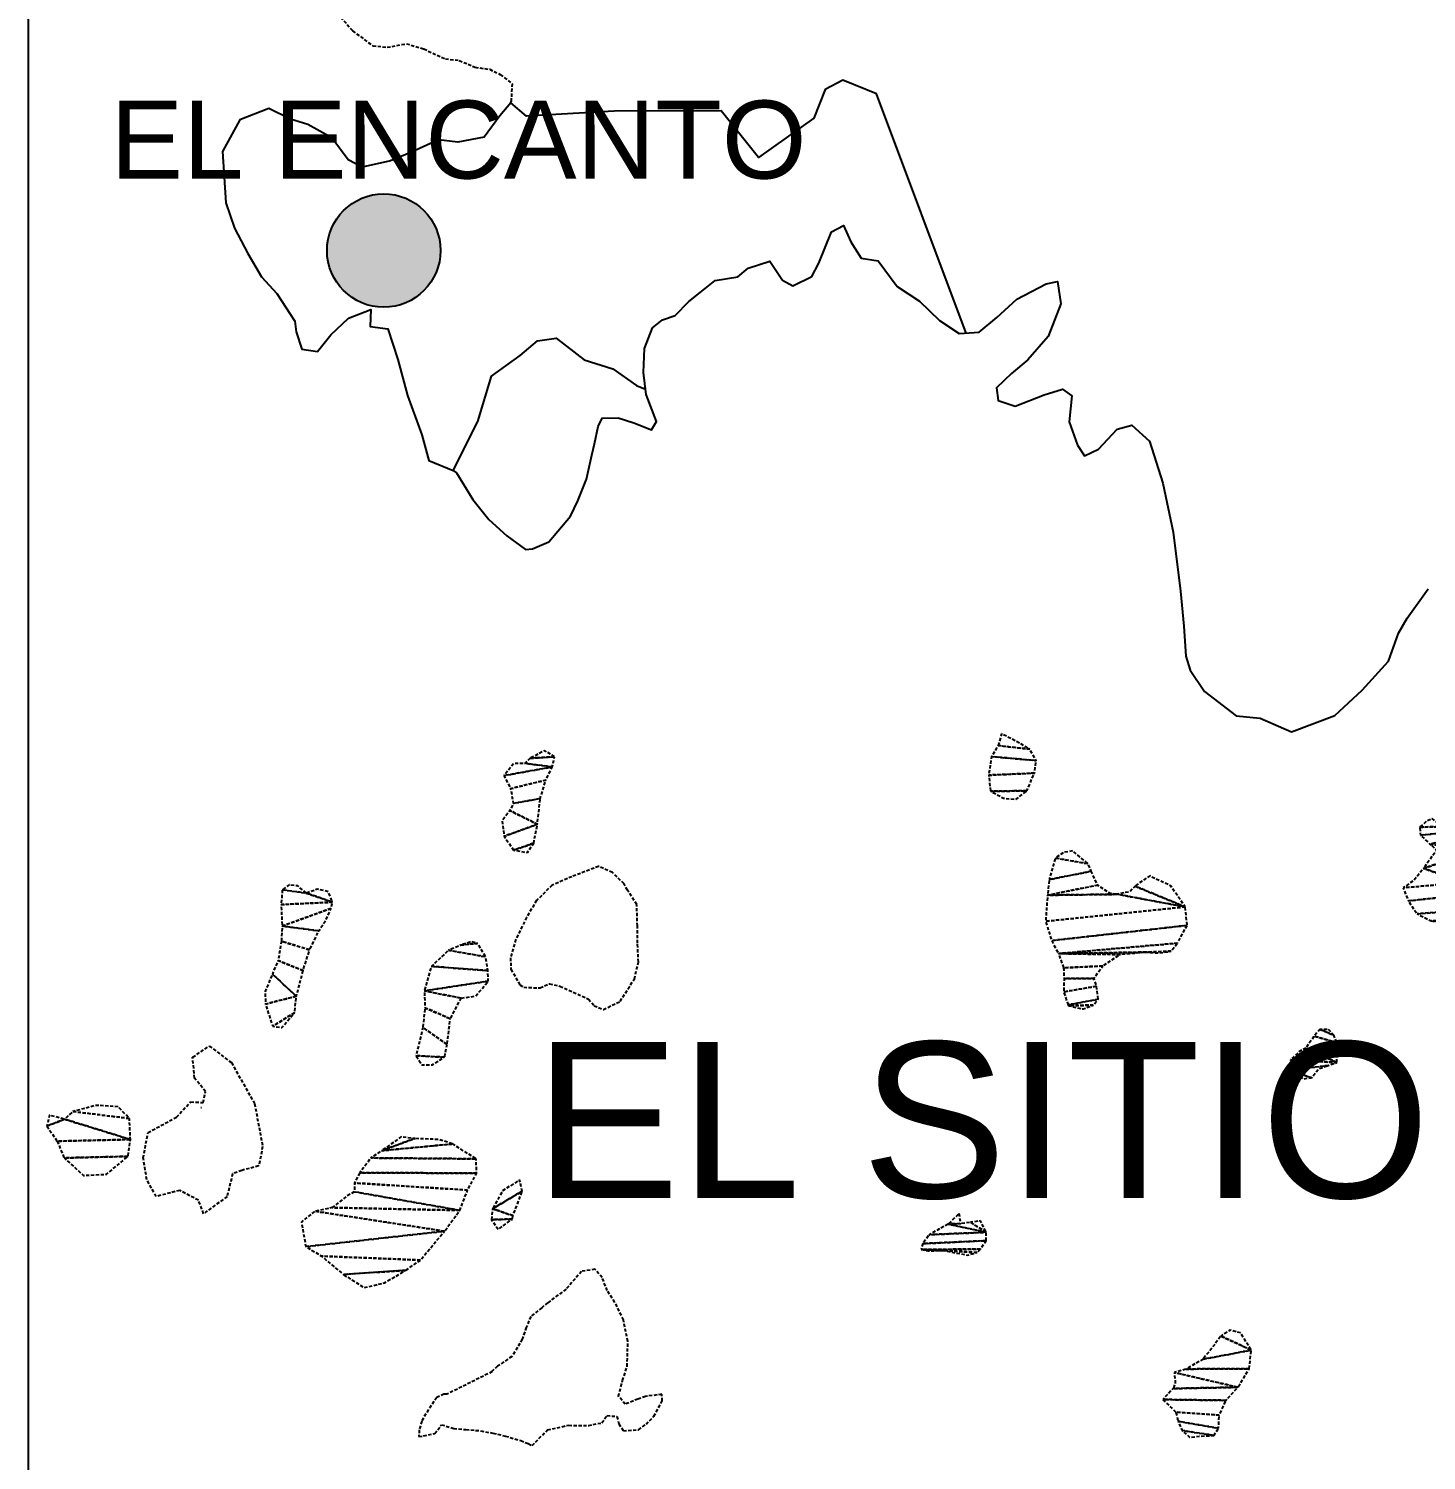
# Model space of a CAD drawing. Header units: metres. Extents: x 619047 to 657292, y 1301217 to 1319844.
# Drawn here: x 619584.6 to 619692.1, y 1315055.6 to 1315165.7 of the extents above; entities that cross this region are included whole.
import ezdxf

# ---------------------------------------------------------------- set-up
doc = ezdxf.new("R2010")
doc.units = ezdxf.units.M
doc.linetypes.add('HIDDEN', pattern=[0.375, 0.25, -0.125])
for name, color, linetype in [('2', 1, 'Continuous'), ('3', 7, 'Continuous'), ('CIRCULO PI', 2, 'Continuous'), ('TEXTO 2', 7, 'Continuous')]:
    doc.layers.add(name, color=color, linetype=linetype)
doc.styles.add('PI', font='arial.ttf', dxfattribs={"height": 0.4})

msp = doc.modelspace()

# ---------------------------------------------------------------- hatches: boundary and pattern name
at = {"layer": 'CIRCULO PI'}
h = msp.add_hatch(color=256, dxfattribs=at)
h.set_gradient(color1=(255, 0, 0), color2=(235, 0, 0), one_color=1, tint=0.46, name='SPHERICAL')
h.paths.add_polyline_path([(619616.24984, 1315148.66994, 1), (619607.52077, 1315148.66994, 1)])

# ---------------------------------------------------------------- linework, layer by layer
msp.add_line((619584.56393, 1315014.74193), (619584.56393, 1315318.81251))
at = {"layer": '2', "color": 1, "linetype": 'Continuous'}
for points in [[(619656.69325, 1315142.31787), (619649.8006, 1315160.71786), (619647.19834, 1315161.79179), (619645.84636, 1315161.06445), (619644.96382, 1315158.85173), (619640.72262, 1315155.82552), (619637.83378, 1315159.42361), (619629.60928, 1315159.40054), (619622.87833, 1315159.00476), (619621.67353, 1315160.03932)], [(619621.67353, 1315160.03932), (619620.82017, 1315159.03407), (619619.60887, 1315157.40138), (619617.57416, 1315157.02191), (619616.08329, 1315157.19916), (619614.02296, 1315156.23659), (619612.41219, 1315155.57067), (619610.21679, 1315155.09219), (619609.14222, 1315155.6628), (619607.8932, 1315157.33219), (619606.03637, 1315158.37936), (619604.70478, 1315158.78508), (619603.0447, 1315159.60799), (619600.82139, 1315158.74074), (619599.48993, 1315156.29712), (619599.72924, 1315152.34963), (619600.39911, 1315150.38232), (619601.42449, 1315148.45133), (619602.48071, 1315146.65018), (619603.66054, 1315145.36855), (619605.04424, 1315143.24744), (619605.1509, 1315142.40682), (619605.58682, 1315141.08428), (619606.78639, 1315140.90372), (619607.80757, 1315142.17809), (619609.18465, 1315143.45667), (619610.89239, 1315144.12374), (619610.84244, 1315142.82808), (619612.20385, 1315142.64931), (619612.97528, 1315140.2945), (619613.71905, 1315137.51855), (619614.82179, 1315134.48751), (619615.36207, 1315132.51867), (619617.23444, 1315131.74902)], [(619617.23444, 1315131.74902), (619617.47668, 1315131.57152), (619618.73015, 1315129.51361), (619619.97764, 1315127.97369), (619621.35128, 1315126.72671), (619622.78735, 1315125.67469), (619623.33719, 1315125.7133), (619624.59334, 1315126.24568), (619626.25356, 1315128.23975), (619626.82276, 1315129.41193), (619627.48346, 1315131.07074), (619627.88306, 1315132.92082), (619628.09968, 1315133.7975), (619628.37569, 1315135.1282), (619628.69195, 1315135.77946), (619629.92173, 1315135.79348), (619631.12347, 1315135.41872), (619632.48895, 1315134.8838), (619632.87033, 1315135.50333), (619632.0696, 1315137.59883), (619631.85616, 1315139.28007), (619631.93211, 1315141.12645), (619632.5612, 1315142.72015), (619633.33085, 1315143.34415), (619634.298, 1315143.67902), (619635.35384, 1315144.75958), (619636.21982, 1315145.44946), (619637.37441, 1315146.36921), (619639.11898, 1315146.64814), (619639.92061, 1315147.30489), (619641.59752, 1315147.84211), (619642.55269, 1315146.3961), (619643.36693, 1315145.95202), (619644.81499, 1315146.68102), (619645.35374, 1315147.69086), (619646.32956, 1315150.09804), (619647.26243, 1315150.59436), (619647.82705, 1315149.33808), (619648.6181, 1315148.08435), (619649.91528, 1315147.87257), (619651.39405, 1315145.91431), (619653.0902, 1315144.76812), (619654.62821, 1315143.29637), (619656.161, 1315142.27774), (619657.68092, 1315142.39229), (619659.05991, 1315143.50891), (619660.59742, 1315144.91874), (619662.84939, 1315146.11003), (619663.72123, 1315146.28193), (619663.96741, 1315144.5687), (619662.99274, 1315142.06443), (619661.42733, 1315140.2657), (619660.17704, 1315139.21534), (619659.02461, 1315138.10127), (619659.16516, 1315137.13157), (619660.46477, 1315136.6931), (619662.6882, 1315137.56035), (619664.10733, 1315137.99754), (619664.82511, 1315137.48772), (619664.62161, 1315135.47798), (619665.25682, 1315133.70435), (619665.78423, 1315132.86858), (619666.87856, 1315133.39917), (619668.31743, 1315134.93731), (619669.4468, 1315135.24173), (619670.78807, 1315133.99425), (619671.82824, 1315130.76836), (619672.61585, 1315126.98908), (619673.18544, 1315122.4627), (619673.44271, 1315119.77825), (619673.5988, 1315117.4488), (619673.93457, 1315116.38404), (619675.02137, 1315114.74523), (619677.47034, 1315112.86292), (619679.31724, 1315112.68975), (619681.72416, 1315111.64881), (619685.0437, 1315112.8847), (619687.15742, 1315114.85163), (619689.17111, 1315117.07634), (619689.95566, 1315119.22229), (619690.62196, 1315120.39549), (619692.24688, 1315122.64823)], [(619617.23444, 1315131.74902), (619619.11982, 1315135.50588), (619620.18241, 1315139.01656), (619622.36711, 1315140.59509), (619623.71488, 1315141.71121), (619625.13744, 1315141.92082), (619627.2927, 1315140.25895), (619629.50212, 1315139.56971), (619631.32939, 1315138.29317), (619632.01723, 1315138.01092)]]:
    msp.add_lwpolyline(points, dxfattribs=at)
at = {"layer": '3', "color": 30, "linetype": 'HIDDEN'}
msp.add_line((619597.80168, 1315082.72725), (619597.87189, 1315082.72356), dxfattribs=at)
for points in [[(619608.33384, 1315166.92114), (619609.48206, 1315165.57439), (619611.04874, 1315164.42668), (619612.15058, 1315164.30983), (619613.63623, 1315164.58583), (619614.96782, 1315164.18011), (619616.62714, 1315163.42194), (619617.69661, 1315163.30471), (619618.90027, 1315162.76799), (619620.03473, 1315162.61916), (619620.84859, 1315162.20745), (619621.76286, 1315161.5056), (619621.67353, 1315160.03932), (619621.68972, 1315160.1605)], [(619628.41519, 1315101.2818), (619626.35218, 1315100.49228), (619624.83443, 1315099.8349), (619623.6439, 1315098.66144), (619622.87515, 1315097.3612), (619622.04409, 1315095.67181), (619621.63225, 1315094.24414), (619621.67022, 1315093.36988), (619622.35793, 1315092.17591), (619622.6505, 1315091.98338), (619623.91379, 1315091.92654), (619624.62405, 1315092.25492), (619625.43485, 1315092.06569), (619627.64299, 1315091.0756), (619628.06732, 1315090.56004), (619628.78153, 1315090.27308), (619630.07273, 1315090.89657), (619631.16272, 1315092.61999), (619631.47822, 1315093.91743), (619631.40406, 1315095.3744), (619631.39552, 1315096.70229), (619631.35258, 1315098.35371), (619630.63314, 1315099.45033), (619630.37052, 1315099.94856), (619629.47472, 1315100.81046), (619628.41519, 1315101.2818)], [(619593.74805, 1315080.80021), (619595.93695, 1315081.9901), (619597.02503, 1315083.16814), (619597.99715, 1315083.11373), (619598.18217, 1315083.95818), (619597.32907, 1315084.98585), (619597.18176, 1315086.6044), (619598.46773, 1315087.46057), (619600.16541, 1315086.18263), (619601.94859, 1315083.02632), (619602.56749, 1315079.72793), (619602.25989, 1315078.23414), (619600.96844, 1315077.89633), (619600.25894, 1315077.62963), (619599.8248, 1315075.87525), (619598.02582, 1315074.55997), (619597.62596, 1315075.59262), (619596.19282, 1315076.35488), (619594.38467, 1315075.882), (619593.65822, 1315077.17027), (619593.38081, 1315078.85214), (619593.74805, 1315080.80021)], [(619620.23083, 1315062.40558), (619616.7278, 1315060.66114), (619616.51819, 1315060.67197), (619615.95587, 1315060.42833), (619615.31428, 1315059.48501), (619614.80191, 1315058.60731), (619614.61192, 1315057.92597), (619614.58287, 1315057.4076), (619615.81188, 1315057.64207), (619616.32552, 1315058.32544), (619617.26643, 1315058.03989), (619618.20606, 1315057.94865), (619619.34001, 1315057.85856), (619620.28027, 1315057.6701), (619621.25303, 1315057.44953), (619622.42101, 1315057.10064), (619623.00538, 1315056.87765), (619623.29782, 1315056.71747), (619624.48822, 1315057.92329), (619626.10485, 1315058.28977), (619626.49362, 1315058.25982), (619627.6593, 1315058.26721), (619627.98271, 1315058.33398), (619628.66175, 1315058.46778), (619629.04683, 1315059.0208), (619629.82438, 1315058.96091), (619629.95766, 1315058.37883), (619630.31713, 1315057.86289), (619631.48242, 1315057.93489), (619632.06246, 1315058.35959), (619632.67372, 1315058.97888), (619633.3139, 1315060.14876), (619633.27822, 1315060.66674), (619632.01646, 1315060.49689), (619631.43477, 1315060.299), (619630.46596, 1315059.90423), (619629.9439, 1315060.51626), (619630.26004, 1315061.71659), (619630.60918, 1315062.81996), (619630.66168, 1315064.73121), (619630.32719, 1315066.38084), (619629.67096, 1315067.73702), (619629.08226, 1315068.64008), (619628.68724, 1315069.64164), (619628.13269, 1315070.2859), (619627.09749, 1315070.11744), (619625.90824, 1315068.74967), (619624.49013, 1315067.7044), (619624.0393, 1315067.31283), (619623.20161, 1315066.6599), (619622.85081, 1315065.81559), (619622.53289, 1315064.9068), (619622.18081, 1315064.2568), (619621.73189, 1315063.57381), (619620.63579, 1315062.822), (619620.19554, 1315062.40558)]]:
    msp.add_lwpolyline(points, dxfattribs=at)
at = {"layer": 'CIRCULO PI'}
msp.add_circle((619611.88531, 1315148.66994), 4.36454, dxfattribs=at)

# ---------------------------------------------------------------- texts
at = {"layer": 'TEXTO 2', "style": 'PI'}
msp.add_text('EL ENCANTO', height=6, dxfattribs=at).set_placement((619590.85462, 1315154.2094))
at = {"layer": 'TEXTO 2', "color": 5, "style": 'PI'}
msp.add_text('EL SITIO', height=12, dxfattribs=at).set_placement((619623.46386, 1315075.77811))

# ---------------------------------------------------------------- meshes
at = {"layer": '3', "color": 30, "linetype": 'HIDDEN'}
mesh = msp.add_polyface(dxfattribs=at)
corners = [(619661.58445, 1315110.30053), (619659.1542, 1315110.57679), (619662.0758, 1315109.4292), (619658.64145, 1315109.73146), (619661.95258, 1315108.45683), (619658.42393, 1315108.30507), (619661.34603, 1315107.09275), (619658.56143, 1315107.07516), (619660.54441, 1315110.90937), (619660.50835, 1315106.4397), (619659.56872, 1315106.53093), (619659.4074, 1315111.4852)]
mesh.append_faces([[corners[k] for k in face] for face in [(1, 0, 8, 11), (6, 7, 10, 9)]], dxfattribs={"vtx0": -1, "color": 30})
mesh.append_faces([[corners[k] for k in face] for face in [(0, 1, 3, 2), (2, 3, 5, 4), (4, 5, 7, 6)]], dxfattribs={"vtx0": -1, "vtx2": -1, "color": 30})
mesh = msp.add_polyface(dxfattribs=at)
corners = [(619625.03015, 1315109.71438), (619623.15268, 1315109.60543), (619624.8408, 1315108.93582), (619622.73434, 1315109.21411), (619621.12128, 1315108.26467), (619624.36156, 1315107.92891), (619621.64588, 1315107.26401), (619623.91735, 1315106.50099), (619621.84734, 1315106.13171), (619623.70341, 1315104.524), (619621.59186, 1315105.57958), (619621.15122, 1315103.60106), (619623.42142, 1315103.06486), (619621.87041, 1315102.53681), (619624.24993, 1315110.19528), (619622.94026, 1315102.34924), (619620.98162, 1315104.79834), (619621.89245, 1315109.20876)]
mesh.append_faces([[corners[k] for k in face] for face in [(1, 0, 14), (12, 13, 15)]], dxfattribs={"vtx0": -1, "color": 30})
mesh.append_faces([[corners[k] for k in face] for face in [(0, 1, 3, 2), (2, 4, 6, 5), (5, 6, 8, 7), (7, 8, 10, 9), (9, 11, 13, 12)]], dxfattribs={"vtx0": -1, "vtx2": -1, "color": 30})
mesh.append_faces([[corners[k] for k in face] for face in [(2, 3, 17, 4), (9, 10, 16, 11)]], dxfattribs={"vtx0": -1, "vtx3": -1, "color": 30})
mesh = msp.add_polyface(dxfattribs=at)
corners = [(619693.38848, 1315104.347), (619691.57535, 1315104.3033), (619693.74756, 1315103.89592), (619691.64416, 1315103.68834), (619694.55875, 1315103.64183), (619692.39342, 1315102.9805), (619695.9585, 1315102.48469), (619691.88716, 1315101.13119), (619694.9056, 1315100.04897), (619690.31015, 1315099.63153), (619694.32938, 1315099.00906), (619690.70517, 1315098.62997), (619694.4986, 1315097.87651), (619691.39161, 1315097.6302), (619693.98521, 1315097.1284), (619692.46363, 1315097.08635), (619695.46588, 1315103.55034), (619695.54437, 1315101.41331), (619693.33866, 1315096.96236), (619691.14823, 1315100.21972), (619692.88197, 1315102.53018), (619692.1229, 1315104.76011), (619692.54263, 1315104.95711)]
mesh.append_faces([[corners[k] for k in face] for face in [(1, 0, 22, 21), (14, 15, 18)]], dxfattribs={"vtx0": -1, "color": 30})
mesh.append_faces([[corners[k] for k in face] for face in [(4, 5, 6, 16), (6, 7, 8, 17)]], dxfattribs={"vtx0": -1, "vtx1": -1, "color": 30})
mesh.append_faces([[corners[k] for k in face] for face in [(0, 1, 3, 2), (2, 3, 5, 4), (8, 9, 11, 10), (10, 11, 13, 12), (12, 13, 15, 14)]], dxfattribs={"vtx0": -1, "vtx2": -1, "color": 30})
mesh.append_faces([[corners[k] for k in face] for face in [(6, 5, 20, 7), (8, 7, 19, 9)]], dxfattribs={"vtx0": -1, "vtx3": -1, "color": 30})
mesh = msp.add_polyface(dxfattribs=at)
corners = [(619673.54618, 1315098.16576), (619669.68266, 1315099.76086), (619668.32661, 1315099.13687), (619662.80275, 1315097.06176), (619673.68481, 1315096.74154), (619663.26569, 1315095.57484), (619672.94881, 1315095.37669), (619663.79017, 1315094.57417), (619670.52468, 1315094.68121), (619668.51826, 1315094.50677), (619667.19623, 1315093.62397), (619664.18582, 1315093.47539), (619666.52253, 1315092.64802), (619664.22341, 1315092.66599), (619666.72055, 1315092.06633), (619664.19767, 1315091.62939), (619666.85651, 1315091.06324), (619664.52783, 1315090.62745), (619666.47092, 1315090.60732), (619664.5607, 1315090.56297), (619666.07718, 1315101.48708), (619663.5487, 1315101.92453), (619666.30769, 1315100.90552), (619663.07366, 1315100.2698), (619666.80019, 1315099.83987), (619662.95184, 1315099.07073), (619672.46714, 1315094.7583), (619664.16123, 1315102.34949), (619664.87277, 1315102.48355), (619667.77575, 1315099.19828), (619669.29682, 1315099.3373), (619670.81088, 1315100.54516), (619672.43491, 1315099.77807), (619671.59365, 1315094.62323), (619669.58607, 1315094.61062), (619665.69567, 1315090.31093)]
mesh.append_faces([[corners[k] for k in face] for face in [(1, 0, 32, 31), (18, 19, 35), (21, 20, 28, 27), (26, 8, 33)]], dxfattribs={"vtx0": -1, "color": 30})
mesh.append_faces([[corners[k] for k in face] for face in [(8, 7, 9, 34), (24, 25, 2, 29)]], dxfattribs={"vtx0": -1, "vtx1": -1, "color": 30})
mesh.append_faces([[corners[k] for k in face] for face in [(6, 7, 8, 26)]], dxfattribs={"vtx0": -1, "vtx1": -1, "vtx2": -1, "color": 30})
mesh.append_faces([[corners[k] for k in face] for face in [(0, 2, 25, 3)]], dxfattribs={"vtx0": -1, "vtx1": -1, "vtx3": -1, "color": 30})
mesh.append_faces([[corners[k] for k in face] for face in [(0, 3, 5, 4), (4, 5, 7, 6), (9, 7, 11, 10), (10, 11, 13, 12), (12, 13, 15, 14), (14, 15, 17, 16), (16, 17, 19, 18), (20, 21, 23, 22), (22, 23, 25, 24)]], dxfattribs={"vtx0": -1, "vtx2": -1, "color": 30})
mesh.append_faces([[corners[k] for k in face] for face in [(0, 1, 30, 2)]], dxfattribs={"vtx0": -1, "vtx3": -1, "color": 30})
mesh = msp.add_polyface(dxfattribs=at)
corners = [(619605.9278, 1315099.23014), (619604.08053, 1315099.47773), (619607.93997, 1315098.53032), (619603.9907, 1315098.34352), (619607.81356, 1315098.04369), (619604.066, 1315096.69222), (619606.88553, 1315096.32129), (619606.18253, 1315094.85948), (619604.00879, 1315095.52591), (619605.67461, 1315093.26935), (619603.75929, 1315094.03453), (619605.16925, 1315091.29044), (619603.31267, 1315092.99538), (619602.77698, 1315090.69244), (619605.01544, 1315090.02639), (619603.33841, 1315088.97947), (619606.76792, 1315099.52691), (619607.61096, 1315099.33794), (619607.46276, 1315097.1995), (619604.05135, 1315088.88683), (619602.77073, 1315091.66405), (619604.59609, 1315099.86956), (619605.27667, 1315099.77666)]
mesh.append_faces([[corners[k] for k in face] for face in [(1, 0, 22, 21), (14, 15, 19), (0, 2, 17, 16)]], dxfattribs={"vtx0": -1, "color": 30})
mesh.append_faces([[corners[k] for k in face] for face in [(4, 5, 6, 18)]], dxfattribs={"vtx0": -1, "vtx1": -1, "color": 30})
mesh.append_faces([[corners[k] for k in face] for face in [(2, 3, 5, 4), (6, 5, 8, 7), (7, 8, 10, 9), (9, 10, 12, 11), (11, 13, 15, 14)]], dxfattribs={"vtx0": -1, "vtx2": -1, "color": 30})
mesh.append_faces([[corners[k] for k in face] for face in [(0, 1, 3, 2)]], dxfattribs={"vtx0": -1, "vtx2": -1, "vtx3": -1, "color": 30})
mesh.append_faces([[corners[k] for k in face] for face in [(11, 12, 20, 13)]], dxfattribs={"vtx0": -1, "vtx3": -1, "color": 30})
mesh = msp.add_polyface(dxfattribs=at)
corners = [(619619.0993, 1315095.36178), (619617.80505, 1315095.22404), (619619.72126, 1315094.32926), (619616.86848, 1315094.82953), (619619.88997, 1315093.26157), (619615.54887, 1315093.59058), (619619.92756, 1315092.45217), (619615.01037, 1315091.70865), (619617.83117, 1315091.14339), (619616.99947, 1315089.55122), (619615.05115, 1315090.41338), (619616.75316, 1315087.57398), (619614.89901, 1315088.89027), (619616.56508, 1315086.60122), (619614.36242, 1315086.71692), (619618.6128, 1315095.48832), (619614.82038, 1315086.00729), (619615.59742, 1315086.01213), (619618.96347, 1315091.31249)]
mesh.append_faces([[corners[k] for k in face] for face in [(1, 0, 15), (13, 14, 16, 17)]], dxfattribs={"vtx0": -1, "color": 30})
mesh.append_faces([[corners[k] for k in face] for face in [(6, 7, 8, 18)]], dxfattribs={"vtx0": -1, "vtx1": -1, "color": 30})
mesh.append_faces([[corners[k] for k in face] for face in [(0, 1, 3, 2), (2, 3, 5, 4), (4, 5, 7, 6), (8, 7, 10, 9), (9, 10, 12, 11), (11, 12, 14, 13)]], dxfattribs={"vtx0": -1, "vtx2": -1, "color": 30})
mesh = msp.add_polyface(dxfattribs=at)
corners = [(619684.97527, 1315088.29469), (619683.90376, 1315088.74131), (619685.23802, 1315087.71338), (619683.45382, 1315088.22027), (619685.21546, 1315086.19104), (619682.81198, 1315087.30944), (619681.65216, 1315086.3953), (619684.53693, 1315085.96002), (619681.62477, 1315085.61788), (619683.24777, 1315085.01261), (619684.55146, 1315088.74539), (619683.82603, 1315085.72887), (619682.66532, 1315084.94419), (619682.17792, 1315085.20031), (619682.29578, 1315087.01471)]
mesh.append_faces([[corners[k] for k in face] for face in [(1, 0, 10), (9, 8, 13, 12)]], dxfattribs={"vtx0": -1, "color": 30})
mesh.append_faces([[corners[k] for k in face] for face in [(7, 8, 9, 11)]], dxfattribs={"vtx0": -1, "vtx1": -1, "color": 30})
mesh.append_faces([[corners[k] for k in face] for face in [(0, 1, 3, 2), (2, 3, 5, 4), (4, 6, 8, 7)]], dxfattribs={"vtx0": -1, "vtx2": -1, "color": 30})
mesh.append_faces([[corners[k] for k in face] for face in [(4, 5, 14, 6)]], dxfattribs={"vtx0": -1, "vtx3": -1, "color": 30})
mesh = msp.add_polyface(dxfattribs=at)
corners = [(619592.31147, 1315081.88651), (619587.96654, 1315082.42335), (619592.39391, 1315080.26732), (619587.32534, 1315081.83324), (619586.76098, 1315080.14232), (619592.21386, 1315078.96938), (619587.29323, 1315078.85202), (619585.9712, 1315081.30035), (619586.15622, 1315082.1448), (619588.79735, 1315077.50718), (619590.54511, 1315077.59064), (619591.45976, 1315082.78472), (619589.7747, 1315082.89622)]
mesh.append_faces([[corners[k] for k in face] for face in [(1, 0, 11, 12), (5, 6, 9, 10), (7, 3, 8)]], dxfattribs={"vtx0": -1, "color": 30})
mesh.append_faces([[corners[k] for k in face] for face in [(2, 3, 7, 4)]], dxfattribs={"vtx0": -1, "vtx1": -1, "vtx3": -1, "color": 30})
mesh.append_faces([[corners[k] for k in face] for face in [(0, 1, 3, 2), (2, 4, 6, 5)]], dxfattribs={"vtx0": -1, "vtx2": -1, "color": 30})
mesh = msp.add_polyface(dxfattribs=at)
corners = [(619614.27539, 1315080.34492), (619611.72919, 1315079.40924), (619617.19316, 1315079.92493), (619618.9864, 1315078.77989), (619610.89405, 1315078.84921), (619619.03126, 1315077.67946), (619610.0333, 1315077.70609), (619618.33412, 1315076.37641), (619609.62146, 1315076.92434), (619617.73701, 1315074.81546), (619609.62923, 1315076.24453), (619607.92773, 1315075.02699), (619616.55782, 1315073.21539), (619606.57155, 1315074.75251), (619605.8906, 1315072.02499), (619614.70596, 1315070.99247), (619607.09654, 1315071.29408), (619613.5822, 1315070.20256), (619608.76326, 1315069.88846), (619613.20604, 1315080.46215), (619616.12114, 1315080.26885), (619611.9425, 1315069.24484), (619610.39314, 1315068.87098), (619605.54515, 1315073.93126), (619609.05047, 1315075.91412)]
mesh.append_faces([[corners[k] for k in face] for face in [(1, 0, 19), (17, 18, 22, 21)]], dxfattribs={"vtx0": -1, "color": 30})
mesh.append_faces([[corners[k] for k in face] for face in [(0, 1, 2, 20)]], dxfattribs={"vtx0": -1, "vtx1": -1, "color": 30})
mesh.append_faces([[corners[k] for k in face] for face in [(2, 1, 4, 3), (3, 4, 6, 5), (5, 6, 8, 7), (7, 8, 10, 9), (9, 11, 13, 12), (12, 14, 16, 15), (15, 16, 18, 17)]], dxfattribs={"vtx0": -1, "vtx2": -1, "color": 30})
mesh.append_faces([[corners[k] for k in face] for face in [(9, 10, 24, 11), (12, 13, 23, 14)]], dxfattribs={"vtx0": -1, "vtx3": -1, "color": 30})
mesh = msp.add_polyface(dxfattribs=at)
corners = [(619622.5427, 1315076.29499), (619620.26014, 1315074.94136), (619621.81982, 1315074.40885), (619621.79038, 1315074.14941), (619620.17273, 1315074.09857), (619622.26032, 1315075.51464), (619620.69899, 1315073.35989), (619621.02125, 1315076.31002), (619622.33844, 1315077.16683)]
mesh.append_faces([[corners[k] for k in face] for face in [(1, 0, 8, 7), (3, 4, 6)]], dxfattribs={"vtx0": -1, "color": 30})
mesh.append_faces([[corners[k] for k in face] for face in [(0, 1, 2, 5)]], dxfattribs={"vtx0": -1, "vtx1": -1, "color": 30})
mesh.append_faces([[corners[k] for k in face] for face in [(2, 1, 4, 3)]], dxfattribs={"vtx0": -1, "vtx2": -1, "color": 30})
mesh = msp.add_polyface(dxfattribs=at)
corners = [(619658.22872, 1315073.13103), (619657.0257, 1315073.90068), (619655.31044, 1315073.76039), (619653.82607, 1315072.94143), (619658.23292, 1315072.48334), (619653.34479, 1315072.25818), (619657.78375, 1315071.83271), (619653.21813, 1315071.80404), (619657.52636, 1315071.572), (619655.06438, 1315071.71841), (619656.28154, 1315073.79887), (619657.8021, 1315074.00275), (619656.8152, 1315071.37321), (619655.48603, 1315071.62398), (619653.73688, 1315071.71012), (619654.37464, 1315073.23629), (619656.14711, 1315074.57539)]
mesh.append_faces([[corners[k] for k in face] for face in [(1, 0, 11), (8, 9, 13, 12), (9, 7, 14), (2, 10, 16)]], dxfattribs={"vtx0": -1, "color": 30})
mesh.append_faces([[corners[k] for k in face] for face in [(6, 7, 9, 8)]], dxfattribs={"vtx0": -1, "vtx1": -1, "vtx2": -1, "color": 30})
mesh.append_faces([[corners[k] for k in face] for face in [(0, 3, 5, 4), (4, 5, 7, 6)]], dxfattribs={"vtx0": -1, "vtx2": -1, "color": 30})
mesh.append_faces([[corners[k] for k in face] for face in [(0, 1, 10, 2)]], dxfattribs={"vtx0": -1, "vtx2": -1, "vtx3": -1, "color": 30})
mesh.append_faces([[corners[k] for k in face] for face in [(0, 2, 15, 3)]], dxfattribs={"vtx0": -1, "vtx3": -1, "color": 30})
mesh = msp.add_polyface(dxfattribs=at)
corners = [(619678.62213, 1315064.06121), (619676.28377, 1315065.14776), (619674.90286, 1315063.3577), (619678.46935, 1315062.6352), (619673.61244, 1315062.60462), (619677.60427, 1315061.20473), (619672.70747, 1315062.33983), (619672.61827, 1315061.10865), (619676.67177, 1315060.19489), (619671.81409, 1315060.26141), (619676.16093, 1315059.05814), (619672.82419, 1315059.29616), (619676.10257, 1315058.05365), (619672.9906, 1315058.58475), (619675.74998, 1315057.50088), (619673.31898, 1315057.87423), (619673.87276, 1315057.35957), (619674.61705, 1315057.42901), (619677.8042, 1315065.384), (619676.99327, 1315065.60559), (619675.70589, 1315064.36677), (619672.77742, 1315061.53068)]
mesh.append_faces([[corners[k] for k in face] for face in [(1, 0, 18, 19), (14, 15, 16, 17)]], dxfattribs={"vtx0": -1, "color": 30})
mesh.append_faces([[corners[k] for k in face] for face in [(0, 2, 4, 3), (3, 4, 6, 5), (5, 7, 9, 8), (8, 9, 11, 10), (10, 11, 13, 12), (12, 13, 15, 14)]], dxfattribs={"vtx0": -1, "vtx2": -1, "color": 30})
mesh.append_faces([[corners[k] for k in face] for face in [(0, 1, 20, 2), (5, 6, 21, 7)]], dxfattribs={"vtx0": -1, "vtx3": -1, "color": 30})

doc.saveas('drawing.dxf')
